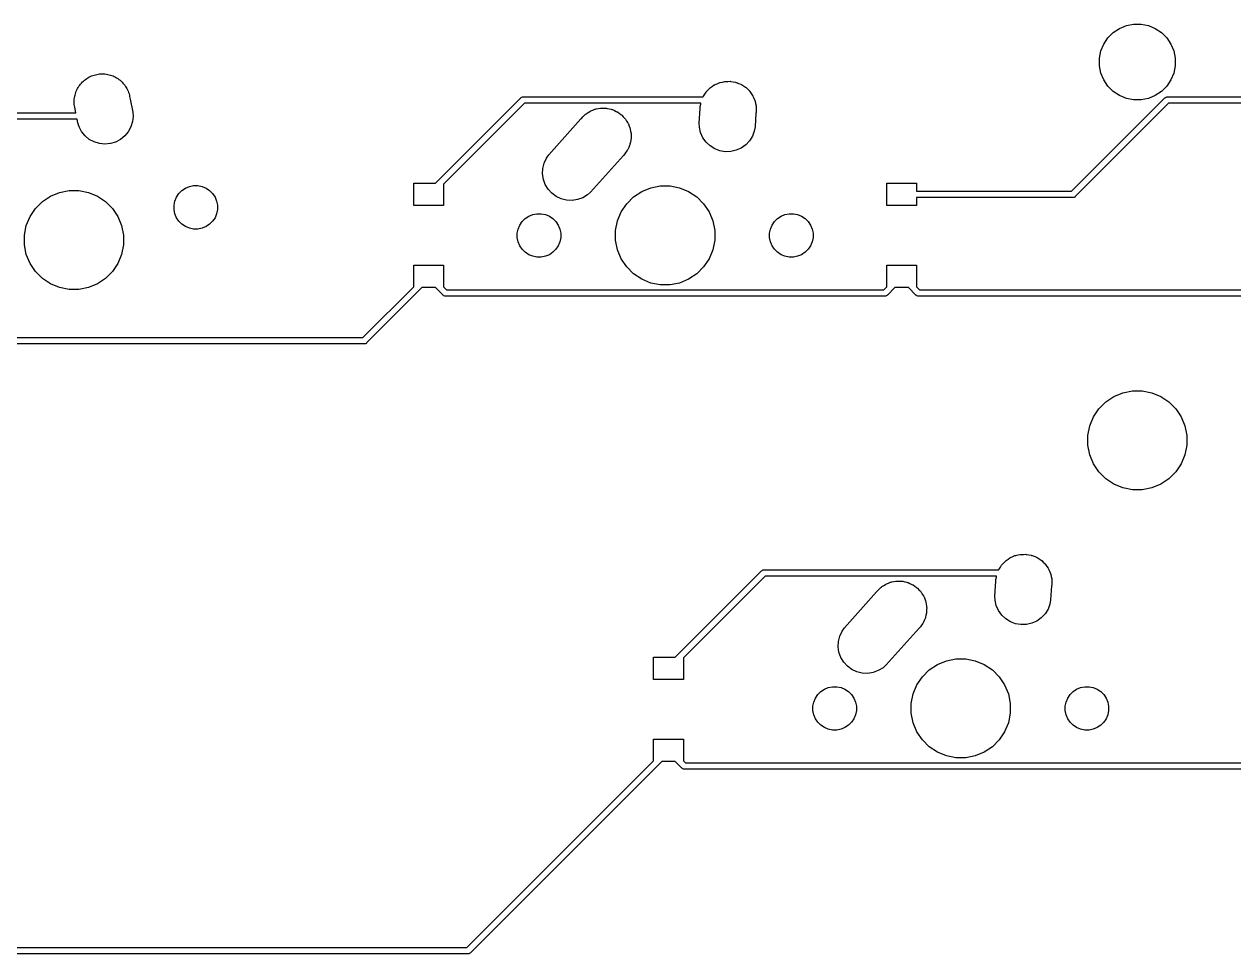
# Model space of a CAD drawing. Extents: x -662 to -203, y -195 to -58.
# Drawn here: x -298.64 to -249.93, y -174.24 to -136.79 of the extents above; entities that cross this region are included whole.
import ezdxf

# ---------------------------------------------------------------- set-up
doc = ezdxf.new("R2010")
doc.units = 0
doc.layers.add('BLACK', color=7, linetype='CONTINUOUS')

msp = doc.modelspace()

# ---------------------------------------------------------------- linework, layer by layer
at = {"layer": 'BLACK', "linetype": 'CONTINUOUS'}
for p, q in [((-254.531, -136.965), (-254.254, -136.85)), ((-254.254, -136.85), (-253.96, -136.792)), ((-253.96, -136.792), (-253.659, -136.792)), ((-253.659, -136.792), (-253.365, -136.85)), ((-253.365, -136.85), (-253.088, -136.965)), ((-255.16, -137.594), (-254.993, -137.344)), ((-254.993, -137.344), (-254.781, -137.132)), ((-254.781, -137.132), (-254.531, -136.965)), ((-253.088, -136.965), (-252.838, -137.132)), ((-252.838, -137.132), (-252.626, -137.344)), ((-252.626, -137.344), (-252.459, -137.594)), ((-255.334, -138.166), (-255.275, -137.871)), ((-255.275, -137.871), (-255.16, -137.594)), ((-252.459, -137.594), (-252.344, -137.871)), ((-252.344, -137.871), (-252.286, -138.166)), ((-255.334, -138.466), (-255.334, -138.166)), ((-252.286, -138.166), (-252.286, -138.466)), ((-295.879, -138.86), (-295.83, -138.84)), ((-295.83, -138.84), (-295.773, -138.828)), ((-295.773, -138.828), (-295.718, -138.812)), ((-295.718, -138.812), (-295.665, -138.807)), ((-295.665, -138.807), (-295.612, -138.796)), ((-295.612, -138.796), (-295.555, -138.796)), ((-295.555, -138.796), (-295.498, -138.791)), ((-295.498, -138.791), (-295.444, -138.796)), ((-295.444, -138.796), (-295.391, -138.796)), ((-295.391, -138.796), (-295.334, -138.807)), ((-295.334, -138.807), (-295.277, -138.813)), ((-295.277, -138.813), (-295.226, -138.829)), ((-295.226, -138.829), (-295.173, -138.84)), ((-295.173, -138.84), (-295.12, -138.862)), ((-255.275, -138.76), (-255.334, -138.466)), ((-255.16, -139.038), (-255.275, -138.76)), ((-252.344, -138.76), (-252.459, -139.038)), ((-252.286, -138.466), (-252.344, -138.76)), ((-296.467, -139.341), (-296.439, -139.29)), ((-296.439, -139.29), (-296.405, -139.249)), ((-296.405, -139.249), (-296.375, -139.204)), ((-296.375, -139.204), (-296.335, -139.164)), ((-296.335, -139.164), (-296.298, -139.119)), ((-296.298, -139.119), (-296.257, -139.085)), ((-296.257, -139.085), (-296.219, -139.047)), ((-296.219, -139.047), (-296.171, -139.016)), ((-296.171, -139.016), (-296.126, -138.979)), ((-296.126, -138.979), (-296.079, -138.954)), ((-296.079, -138.954), (-296.034, -138.924)), ((-296.034, -138.924), (-295.981, -138.902)), ((-295.981, -138.902), (-295.931, -138.875)), ((-295.931, -138.875), (-295.879, -138.86)), ((-295.12, -138.862), (-295.065, -138.878)), ((-295.065, -138.878), (-295.018, -138.904)), ((-295.018, -138.904), (-294.969, -138.924)), ((-294.969, -138.924), (-294.921, -138.956)), ((-294.921, -138.956), (-294.87, -138.983)), ((-294.87, -138.983), (-294.829, -139.018)), ((-294.829, -139.018), (-294.784, -139.047)), ((-294.784, -139.047), (-294.744, -139.088)), ((-294.744, -139.088), (-294.7, -139.125)), ((-294.7, -139.125), (-294.666, -139.166)), ((-294.666, -139.166), (-294.628, -139.204)), ((-294.628, -139.204), (-294.596, -139.252)), ((-294.596, -139.252), (-294.56, -139.296)), ((-294.56, -139.296), (-294.534, -139.344)), ((-271.005, -139.347), (-270.926, -139.294)), ((-270.926, -139.294), (-270.85, -139.24)), ((-270.85, -139.24), (-270.834, -139.233)), ((-270.834, -139.233), (-270.821, -139.224)), ((-270.821, -139.224), (-270.733, -139.188)), ((-270.733, -139.188), (-270.647, -139.149)), ((-270.647, -139.149), (-270.631, -139.145)), ((-270.631, -139.145), (-270.616, -139.139)), ((-270.616, -139.139), (-270.523, -139.121)), ((-270.523, -139.121), (-270.431, -139.099)), ((-270.431, -139.099), (-270.415, -139.099)), ((-270.415, -139.099), (-270.399, -139.096)), ((-270.399, -139.096), (-270.304, -139.096)), ((-270.304, -139.096), (-270.21, -139.093)), ((-270.21, -139.093), (-270.194, -139.096)), ((-270.194, -139.096), (-270.177, -139.096)), ((-270.177, -139.096), (-270.084, -139.114)), ((-270.084, -139.114), (-269.991, -139.13)), ((-269.991, -139.13), (-269.976, -139.136)), ((-269.976, -139.136), (-269.96, -139.139)), ((-269.96, -139.139), (-269.872, -139.175)), ((-269.872, -139.175), (-269.784, -139.209)), ((-269.784, -139.209), (-269.77, -139.217)), ((-269.77, -139.217), (-269.755, -139.224)), ((-269.755, -139.224), (-269.676, -139.276)), ((-269.676, -139.276), (-269.597, -139.326)), ((-269.597, -139.326), (-269.584, -139.338)), ((-254.993, -139.287), (-255.16, -139.038)), ((-254.781, -139.499), (-254.993, -139.287)), ((-252.626, -139.287), (-252.838, -139.499)), ((-252.459, -139.038), (-252.626, -139.287)), ((-296.627, -139.81), (-296.615, -139.754)), ((-296.627, -139.864), (-296.627, -139.81)), ((-296.615, -139.754), (-296.61, -139.697)), ((-296.61, -139.697), (-296.594, -139.646)), ((-296.594, -139.646), (-296.583, -139.593)), ((-296.583, -139.593), (-296.561, -139.54)), ((-296.561, -139.54), (-296.545, -139.485)), ((-296.545, -139.485), (-296.519, -139.438)), ((-296.519, -139.438), (-296.499, -139.388)), ((-296.499, -139.388), (-296.467, -139.341)), ((-294.534, -139.344), (-294.505, -139.388)), ((-294.505, -139.388), (-294.483, -139.441)), ((-294.483, -139.441), (-294.456, -139.492)), ((-294.456, -139.492), (-294.44, -139.544)), ((-294.44, -139.544), (-294.42, -139.593)), ((-294.42, -139.593), (-294.409, -139.65)), ((-294.409, -139.65), (-294.408, -139.651)), ((-294.408, -139.651), (-294.398, -139.703)), ((-294.398, -139.703), (-294.377, -139.81)), ((-294.377, -139.81), (-294.377, -139.812)), ((-294.377, -139.812), (-294.275, -140.33)), ((-282.082, -143.201), (-278.645, -139.763)), ((-278.645, -139.763), (-278.641, -139.758)), ((-278.641, -139.758), (-278.622, -139.743)), ((-278.622, -139.743), (-278.6, -139.731)), ((-278.6, -139.731), (-278.576, -139.724)), ((-278.576, -139.724), (-278.557, -139.722)), ((-278.557, -139.722), (-278.551, -139.721)), ((-278.557, -139.722), (-278.557, -139.722)), ((-278.551, -139.721), (-278.545, -139.722)), ((-278.545, -139.722), (-271.302, -139.722)), ((-271.302, -139.722), (-271.3, -139.717)), ((-271.3, -139.717), (-271.291, -139.703)), ((-271.291, -139.703), (-271.285, -139.688)), ((-271.285, -139.688), (-271.232, -139.609)), ((-271.232, -139.609), (-271.182, -139.529)), ((-271.182, -139.529), (-271.171, -139.517)), ((-271.171, -139.517), (-271.162, -139.504)), ((-271.162, -139.504), (-271.095, -139.437)), ((-271.095, -139.437), (-271.03, -139.368)), ((-271.03, -139.368), (-271.017, -139.359)), ((-271.017, -139.359), (-271.005, -139.347)), ((-269.584, -139.338), (-269.571, -139.347)), ((-269.571, -139.347), (-269.504, -139.414)), ((-269.504, -139.414), (-269.435, -139.478)), ((-269.435, -139.478), (-269.426, -139.492)), ((-269.426, -139.492), (-269.414, -139.504)), ((-269.414, -139.504), (-269.362, -139.582)), ((-269.362, -139.582), (-269.307, -139.659)), ((-269.307, -139.659), (-269.3, -139.674)), ((-269.3, -139.674), (-269.291, -139.688)), ((-269.291, -139.688), (-269.255, -139.775)), ((-269.255, -139.775), (-269.216, -139.861)), ((-256.458, -143.524), (-252.697, -139.763)), ((-254.531, -139.666), (-254.781, -139.499)), ((-254.254, -139.781), (-254.531, -139.666)), ((-253.96, -139.84), (-254.254, -139.781)), ((-253.365, -139.781), (-253.659, -139.84)), ((-253.088, -139.666), (-253.365, -139.781)), ((-252.838, -139.499), (-253.088, -139.666)), ((-252.697, -139.763), (-252.693, -139.758)), ((-252.693, -139.758), (-252.674, -139.743)), ((-252.674, -139.743), (-252.652, -139.731)), ((-252.652, -139.731), (-252.628, -139.724)), ((-252.628, -139.724), (-252.609, -139.722)), ((-252.609, -139.722), (-252.603, -139.721)), ((-252.609, -139.722), (-252.609, -139.722)), ((-252.603, -139.721), (-252.597, -139.722)), ((-252.597, -139.722), (-240.345, -139.722)), ((-296.632, -139.917), (-296.627, -139.864)), ((-296.627, -139.975), (-296.632, -139.917)), ((-296.627, -140.032), (-296.627, -139.975)), ((-296.605, -140.139), (-296.627, -140.032)), ((-296.561, -140.365), (-296.605, -140.139)), ((-278.498, -139.976), (-281.753, -143.23)), ((-271.387, -139.976), (-278.498, -139.976)), ((-275.932, -140.352), (-275.861, -140.304)), ((-275.861, -140.304), (-275.838, -140.294)), ((-275.838, -140.294), (-275.816, -140.281)), ((-275.816, -140.281), (-275.735, -140.252)), ((-275.735, -140.252), (-275.656, -140.219)), ((-275.656, -140.219), (-275.631, -140.214)), ((-275.631, -140.214), (-275.608, -140.206)), ((-275.608, -140.206), (-275.523, -140.192)), ((-275.523, -140.192), (-275.439, -140.176)), ((-275.439, -140.176), (-275.414, -140.176)), ((-275.414, -140.176), (-275.389, -140.172)), ((-275.389, -140.172), (-275.303, -140.176)), ((-275.303, -140.176), (-275.217, -140.176)), ((-275.217, -140.176), (-275.192, -140.181)), ((-275.192, -140.181), (-275.167, -140.182)), ((-275.167, -140.182), (-275.084, -140.202)), ((-275.084, -140.202), (-275, -140.219)), ((-275, -140.219), (-274.977, -140.228)), ((-274.977, -140.228), (-274.952, -140.234)), ((-274.952, -140.234), (-274.874, -140.271)), ((-274.874, -140.271), (-274.795, -140.304)), ((-274.795, -140.304), (-274.774, -140.318)), ((-271.454, -140.778), (-271.413, -140.182)), ((-271.413, -140.11), (-271.394, -140.017)), ((-271.413, -140.182), (-271.413, -140.11)), ((-271.394, -140.017), (-271.387, -139.976)), ((-269.216, -139.861), (-269.212, -139.877)), ((-269.212, -139.877), (-269.206, -139.893)), ((-269.206, -139.893), (-269.188, -139.985)), ((-269.188, -139.985), (-269.166, -140.077)), ((-269.166, -140.077), (-269.166, -140.094)), ((-269.166, -140.094), (-269.163, -140.11)), ((-269.163, -140.11), (-269.163, -140.204)), ((-269.163, -140.204), (-269.162, -140.243)), ((-269.162, -140.243), (-269.163, -140.259)), ((-269.163, -140.259), (-269.163, -140.332)), ((-252.55, -139.976), (-256.311, -143.736)), ((-253.659, -139.84), (-253.96, -139.84)), ((-240.431, -139.976), (-252.55, -139.976)), ((-300.396, -140.365), (-296.561, -140.365)), ((-296.512, -140.619), (-300.35, -140.619)), ((-296.484, -140.762), (-296.512, -140.619)), ((-296.436, -140.921), (-296.484, -140.762)), ((-294.282, -140.716), (-294.347, -140.928)), ((-294.26, -140.496), (-294.282, -140.716)), ((-294.275, -140.33), (-294.26, -140.496)), ((-277.512, -142.051), (-276.219, -140.609)), ((-276.219, -140.609), (-276.202, -140.584)), ((-276.202, -140.584), (-276.145, -140.527)), ((-276.145, -140.527), (-276.128, -140.508)), ((-276.128, -140.508), (-276.106, -140.488)), ((-276.106, -140.488), (-276.045, -140.427)), ((-276.045, -140.427), (-276.024, -140.413)), ((-276.024, -140.413), (-276.006, -140.396)), ((-276.006, -140.396), (-275.932, -140.352)), ((-274.774, -140.318), (-274.751, -140.328)), ((-274.751, -140.328), (-274.682, -140.379)), ((-274.682, -140.379), (-274.611, -140.427)), ((-274.611, -140.427), (-274.593, -140.445)), ((-274.593, -140.445), (-274.573, -140.459)), ((-274.573, -140.459), (-274.515, -140.523)), ((-274.515, -140.523), (-274.454, -140.584)), ((-274.454, -140.584), (-274.44, -140.604)), ((-274.44, -140.604), (-274.423, -140.623)), ((-274.423, -140.623), (-274.379, -140.696)), ((-274.379, -140.696), (-274.331, -140.768)), ((-274.331, -140.768), (-274.321, -140.791)), ((-274.321, -140.791), (-274.308, -140.812)), ((-271.449, -140.944), (-271.454, -140.778)), ((-269.17, -140.37), (-269.209, -140.933)), ((-269.163, -140.332), (-269.17, -140.37)), ((-296.332, -141.117), (-296.436, -140.921)), ((-296.192, -141.288), (-296.332, -141.117)), ((-294.452, -141.123), (-294.594, -141.294)), ((-294.347, -140.928), (-294.452, -141.123)), ((-274.308, -140.812), (-274.279, -140.893)), ((-274.279, -140.893), (-274.246, -140.973)), ((-274.246, -140.973), (-274.241, -140.997)), ((-274.241, -140.997), (-274.233, -141.021)), ((-274.233, -141.021), (-274.22, -141.106)), ((-274.22, -141.106), (-274.203, -141.19)), ((-274.203, -141.19), (-274.203, -141.215)), ((-274.203, -141.215), (-274.199, -141.24)), ((-274.199, -141.24), (-274.203, -141.326)), ((-271.399, -141.16), (-271.449, -140.944)), ((-271.309, -141.363), (-271.399, -141.16)), ((-269.237, -141.097), (-269.316, -141.304)), ((-269.209, -140.933), (-269.237, -141.097)), ((-296.021, -141.43), (-296.192, -141.288)), ((-295.826, -141.535), (-296.021, -141.43)), ((-295.614, -141.6), (-295.826, -141.535)), ((-295.394, -141.622), (-295.614, -141.6)), ((-295.173, -141.601), (-295.394, -141.622)), ((-294.961, -141.538), (-295.173, -141.601)), ((-294.765, -141.434), (-294.961, -141.538)), ((-294.594, -141.294), (-294.765, -141.434)), ((-274.298, -141.754), (-274.331, -141.834)), ((-274.261, -141.676), (-274.298, -141.754)), ((-274.256, -141.652), (-274.261, -141.676)), ((-274.246, -141.629), (-274.256, -141.652)), ((-274.229, -141.545), (-274.246, -141.629)), ((-274.209, -141.461), (-274.229, -141.545)), ((-274.208, -141.436), (-274.209, -141.461)), ((-274.203, -141.412), (-274.208, -141.436)), ((-274.203, -141.326), (-274.203, -141.412)), ((-271.18, -141.543), (-271.309, -141.363)), ((-271.019, -141.695), (-271.18, -141.543)), ((-270.831, -141.813), (-271.019, -141.695)), ((-269.585, -141.653), (-269.766, -141.782)), ((-269.433, -141.492), (-269.585, -141.653)), ((-269.316, -141.304), (-269.433, -141.492)), ((-277.704, -142.385), (-277.61, -142.184)), ((-277.61, -142.184), (-277.512, -142.051)), ((-274.511, -142.075), (-275.837, -143.553)), ((-274.454, -142.018), (-274.511, -142.075)), ((-274.406, -141.946), (-274.454, -142.018)), ((-274.355, -141.877), (-274.406, -141.946)), ((-274.345, -141.854), (-274.355, -141.877)), ((-274.331, -141.834), (-274.345, -141.854)), ((-270.624, -141.892), (-270.831, -141.813)), ((-270.406, -141.928), (-270.624, -141.892)), ((-270.184, -141.922), (-270.406, -141.928)), ((-269.968, -141.872), (-270.184, -141.922)), ((-269.766, -141.782), (-269.968, -141.872)), ((-277.767, -142.822), (-277.757, -142.6)), ((-277.757, -142.6), (-277.704, -142.385)), ((-282.953, -144.101), (-282.953, -143.201)), ((-282.953, -143.201), (-282.082, -143.201)), ((-281.753, -143.23), (-281.753, -144.101)), ((-277.733, -143.041), (-277.767, -142.822)), ((-277.657, -143.249), (-277.733, -143.041)), ((-263.903, -144.101), (-263.903, -143.201)), ((-263.903, -143.201), (-262.703, -143.201)), ((-262.703, -143.201), (-262.703, -143.524)), ((-297.911, -143.937), (-297.585, -143.719)), ((-297.585, -143.719), (-297.222, -143.568)), ((-297.222, -143.568), (-296.837, -143.492)), ((-296.837, -143.492), (-296.444, -143.492)), ((-296.444, -143.492), (-296.059, -143.568)), ((-296.059, -143.568), (-295.696, -143.719)), ((-295.696, -143.719), (-295.369, -143.937)), ((-292.509, -143.756), (-292.413, -143.613)), ((-292.413, -143.613), (-292.291, -143.491)), ((-292.291, -143.491), (-292.148, -143.395)), ((-292.148, -143.395), (-291.989, -143.329)), ((-291.989, -143.329), (-291.82, -143.296)), ((-291.82, -143.296), (-291.647, -143.296)), ((-291.647, -143.296), (-291.478, -143.329)), ((-291.478, -143.329), (-291.319, -143.395)), ((-291.319, -143.395), (-291.176, -143.491)), ((-291.176, -143.491), (-291.054, -143.613)), ((-291.054, -143.613), (-290.958, -143.756)), ((-277.542, -143.439), (-277.657, -143.249)), ((-277.393, -143.602), (-277.542, -143.439)), ((-277.214, -143.733), (-277.393, -143.602)), ((-275.96, -143.665), (-276.149, -143.78)), ((-275.837, -143.553), (-275.96, -143.665)), ((-274.099, -143.752), (-273.772, -143.534)), ((-273.772, -143.534), (-273.409, -143.383)), ((-273.409, -143.383), (-273.024, -143.307)), ((-273.024, -143.307), (-272.631, -143.307)), ((-272.631, -143.307), (-272.246, -143.383)), ((-272.246, -143.383), (-271.883, -143.534)), ((-271.883, -143.534), (-271.557, -143.752)), ((-262.703, -143.524), (-256.458, -143.524)), ((-298.189, -144.215), (-297.911, -143.937)), ((-295.369, -143.937), (-295.091, -144.215)), ((-292.608, -144.085), (-292.575, -143.916)), ((-292.608, -144.257), (-292.608, -144.085)), ((-292.575, -143.916), (-292.509, -143.756)), ((-290.958, -143.756), (-290.892, -143.916)), ((-290.892, -143.916), (-290.858, -144.085)), ((-290.858, -144.085), (-290.858, -144.257)), ((-281.753, -144.101), (-282.953, -144.101)), ((-277.013, -143.827), (-277.214, -143.733)), ((-276.798, -143.88), (-277.013, -143.827)), ((-276.577, -143.889), (-276.798, -143.88)), ((-276.358, -143.856), (-276.577, -143.889)), ((-276.149, -143.78), (-276.358, -143.856)), ((-274.595, -144.356), (-274.377, -144.03)), ((-274.377, -144.03), (-274.099, -143.752)), ((-271.557, -143.752), (-271.279, -144.03)), ((-271.279, -144.03), (-271.061, -144.356)), ((-262.703, -144.101), (-263.903, -144.101)), ((-256.411, -143.778), (-262.703, -143.778)), ((-262.703, -143.778), (-262.703, -144.101)), ((-256.405, -143.778), (-256.411, -143.778)), ((-256.399, -143.778), (-256.405, -143.778)), ((-256.38, -143.776), (-256.399, -143.778)), ((-256.356, -143.769), (-256.38, -143.776)), ((-256.334, -143.757), (-256.356, -143.769)), ((-256.315, -143.741), (-256.334, -143.757)), ((-256.311, -143.736), (-256.315, -143.741)), ((-298.558, -144.904), (-298.407, -144.541)), ((-298.407, -144.541), (-298.189, -144.215)), ((-295.091, -144.215), (-294.873, -144.541)), ((-294.873, -144.541), (-294.723, -144.904)), ((-292.575, -144.426), (-292.608, -144.257)), ((-292.509, -144.585), (-292.575, -144.426)), ((-292.413, -144.729), (-292.509, -144.585)), ((-290.958, -144.585), (-291.054, -144.729)), ((-290.892, -144.426), (-290.958, -144.585)), ((-290.858, -144.257), (-290.892, -144.426)), ((-278.587, -144.743), (-278.466, -144.621)), ((-278.466, -144.621), (-278.322, -144.525)), ((-278.322, -144.525), (-278.163, -144.459)), ((-278.163, -144.459), (-277.994, -144.426)), ((-277.994, -144.426), (-277.822, -144.426)), ((-277.822, -144.426), (-277.653, -144.459)), ((-277.653, -144.459), (-277.493, -144.525)), ((-277.493, -144.525), (-277.35, -144.621)), ((-277.35, -144.621), (-277.228, -144.743)), ((-274.745, -144.719), (-274.595, -144.356)), ((-271.061, -144.356), (-270.91, -144.719)), ((-268.427, -144.743), (-268.306, -144.621)), ((-268.306, -144.621), (-268.162, -144.525)), ((-268.162, -144.525), (-268.003, -144.459)), ((-268.003, -144.459), (-267.834, -144.426)), ((-267.834, -144.426), (-267.662, -144.426)), ((-267.662, -144.426), (-267.493, -144.459)), ((-267.493, -144.459), (-267.333, -144.525)), ((-267.333, -144.525), (-267.19, -144.621)), ((-267.19, -144.621), (-267.068, -144.743)), ((-298.634, -145.289), (-298.558, -144.904)), ((-294.723, -144.904), (-294.646, -145.289)), ((-292.291, -144.85), (-292.413, -144.729)), ((-292.148, -144.946), (-292.291, -144.85)), ((-291.989, -145.012), (-292.148, -144.946)), ((-291.82, -145.046), (-291.989, -145.012)), ((-291.647, -145.046), (-291.82, -145.046)), ((-291.478, -145.012), (-291.647, -145.046)), ((-291.319, -144.946), (-291.478, -145.012)), ((-291.176, -144.85), (-291.319, -144.946)), ((-291.054, -144.729), (-291.176, -144.85)), ((-278.783, -145.215), (-278.749, -145.045)), ((-278.749, -145.045), (-278.683, -144.886)), ((-278.683, -144.886), (-278.587, -144.743)), ((-277.228, -144.743), (-277.132, -144.886)), ((-277.132, -144.886), (-277.066, -145.045)), ((-277.066, -145.045), (-277.033, -145.215)), ((-274.822, -145.104), (-274.745, -144.719)), ((-274.822, -145.497), (-274.822, -145.104)), ((-270.91, -144.719), (-270.834, -145.104)), ((-270.834, -145.104), (-270.834, -145.497)), ((-268.623, -145.215), (-268.589, -145.045)), ((-268.589, -145.045), (-268.523, -144.886)), ((-268.523, -144.886), (-268.427, -144.743)), ((-267.068, -144.743), (-266.972, -144.886)), ((-266.972, -144.886), (-266.906, -145.045)), ((-266.906, -145.045), (-266.873, -145.215)), ((-298.634, -145.682), (-298.634, -145.289)), ((-294.646, -145.289), (-294.646, -145.682)), ((-278.783, -145.387), (-278.783, -145.215)), ((-278.749, -145.556), (-278.783, -145.387)), ((-278.683, -145.715), (-278.749, -145.556)), ((-277.066, -145.556), (-277.132, -145.715)), ((-277.033, -145.387), (-277.066, -145.556)), ((-277.033, -145.215), (-277.033, -145.387)), ((-274.745, -145.882), (-274.822, -145.497)), ((-270.834, -145.497), (-270.91, -145.882)), ((-268.623, -145.387), (-268.623, -145.215)), ((-268.589, -145.556), (-268.623, -145.387)), ((-268.523, -145.715), (-268.589, -145.556)), ((-266.906, -145.556), (-266.972, -145.715)), ((-266.873, -145.387), (-266.906, -145.556)), ((-266.873, -145.215), (-266.873, -145.387)), ((-298.558, -146.067), (-298.634, -145.682)), ((-298.407, -146.43), (-298.558, -146.067)), ((-294.723, -146.067), (-294.873, -146.43)), ((-294.646, -145.682), (-294.723, -146.067)), ((-278.587, -145.858), (-278.683, -145.715)), ((-278.466, -145.98), (-278.587, -145.858)), ((-278.322, -146.076), (-278.466, -145.98)), ((-278.163, -146.142), (-278.322, -146.076)), ((-277.994, -146.176), (-278.163, -146.142)), ((-277.653, -146.142), (-277.822, -146.176)), ((-277.493, -146.076), (-277.653, -146.142)), ((-277.35, -145.98), (-277.493, -146.076)), ((-277.228, -145.858), (-277.35, -145.98)), ((-277.132, -145.715), (-277.228, -145.858)), ((-274.595, -146.245), (-274.745, -145.882)), ((-270.91, -145.882), (-271.061, -146.245)), ((-268.427, -145.858), (-268.523, -145.715)), ((-268.306, -145.98), (-268.427, -145.858)), ((-268.162, -146.076), (-268.306, -145.98)), ((-268.003, -146.142), (-268.162, -146.076)), ((-267.834, -146.176), (-268.003, -146.142)), ((-267.493, -146.142), (-267.662, -146.176)), ((-267.333, -146.076), (-267.493, -146.142)), ((-267.19, -145.98), (-267.333, -146.076)), ((-267.068, -145.858), (-267.19, -145.98)), ((-266.972, -145.715), (-267.068, -145.858)), ((-298.189, -146.757), (-298.407, -146.43)), ((-294.873, -146.43), (-295.091, -146.757)), ((-282.953, -147.371), (-282.953, -146.501)), ((-282.953, -146.501), (-281.753, -146.501)), ((-281.753, -146.501), (-281.753, -147.371)), ((-277.822, -146.176), (-277.994, -146.176)), ((-274.377, -146.572), (-274.595, -146.245)), ((-274.099, -146.849), (-274.377, -146.572)), ((-271.279, -146.572), (-271.557, -146.849)), ((-271.061, -146.245), (-271.279, -146.572)), ((-267.662, -146.176), (-267.834, -146.176)), ((-263.903, -147.371), (-263.903, -146.501)), ((-263.903, -146.501), (-262.703, -146.501)), ((-262.703, -146.501), (-262.703, -147.371)), ((-297.911, -147.034), (-298.189, -146.757)), ((-297.585, -147.253), (-297.911, -147.034)), ((-295.369, -147.034), (-295.696, -147.253)), ((-295.091, -146.757), (-295.369, -147.034)), ((-273.772, -147.068), (-274.099, -146.849)), ((-273.409, -147.218), (-273.772, -147.068)), ((-271.883, -147.068), (-272.246, -147.218)), ((-271.557, -146.849), (-271.883, -147.068)), ((-297.222, -147.403), (-297.585, -147.253)), ((-296.837, -147.479), (-297.222, -147.403)), ((-296.444, -147.479), (-296.837, -147.479)), ((-296.059, -147.403), (-296.444, -147.479)), ((-295.696, -147.253), (-296.059, -147.403)), ((-284.999, -149.418), (-282.953, -147.371)), ((-282.623, -147.401), (-284.852, -149.63)), ((-282.082, -147.401), (-282.623, -147.401)), ((-281.776, -147.707), (-282.082, -147.401)), ((-281.753, -147.371), (-281.629, -147.495)), ((-281.629, -147.495), (-264.026, -147.495)), ((-273.024, -147.295), (-273.409, -147.218)), ((-272.631, -147.295), (-273.024, -147.295)), ((-272.246, -147.218), (-272.631, -147.295)), ((-264.026, -147.495), (-263.903, -147.371)), ((-263.573, -147.401), (-263.879, -147.707)), ((-263.032, -147.401), (-263.573, -147.401)), ((-262.726, -147.707), (-263.032, -147.401)), ((-262.703, -147.371), (-262.579, -147.495)), ((-262.579, -147.495), (-240.81, -147.495)), ((-281.772, -147.712), (-281.776, -147.707)), ((-281.753, -147.728), (-281.772, -147.712)), ((-281.731, -147.74), (-281.753, -147.728)), ((-281.707, -147.747), (-281.731, -147.74)), ((-281.688, -147.749), (-281.707, -147.747)), ((-281.682, -147.749), (-281.688, -147.749)), ((-281.688, -147.749), (-281.688, -147.749)), ((-281.676, -147.749), (-281.682, -147.749)), ((-263.98, -147.749), (-281.676, -147.749)), ((-263.974, -147.749), (-263.98, -147.749)), ((-263.967, -147.749), (-263.974, -147.749)), ((-263.949, -147.747), (-263.967, -147.749)), ((-263.925, -147.74), (-263.949, -147.747)), ((-263.903, -147.728), (-263.925, -147.74)), ((-263.883, -147.712), (-263.903, -147.728)), ((-263.879, -147.707), (-263.883, -147.712)), ((-262.722, -147.712), (-262.726, -147.707)), ((-262.703, -147.728), (-262.722, -147.712)), ((-262.681, -147.74), (-262.703, -147.728)), ((-262.657, -147.747), (-262.681, -147.74)), ((-262.638, -147.749), (-262.657, -147.747)), ((-262.632, -147.749), (-262.638, -147.749)), ((-262.638, -147.749), (-262.638, -147.749)), ((-262.626, -147.749), (-262.632, -147.749)), ((-240.764, -147.749), (-262.626, -147.749)), ((-304.827, -149.418), (-284.999, -149.418)), ((-284.953, -149.672), (-304.758, -149.672)), ((-284.947, -149.672), (-284.953, -149.672)), ((-284.94, -149.672), (-284.947, -149.672)), ((-284.922, -149.67), (-284.94, -149.672)), ((-284.898, -149.663), (-284.922, -149.67)), ((-284.876, -149.651), (-284.898, -149.663)), ((-284.856, -149.635), (-284.876, -149.651)), ((-284.852, -149.63), (-284.856, -149.635)), ((-255.081, -152.007), (-254.754, -151.789)), ((-254.754, -151.789), (-254.391, -151.638)), ((-254.391, -151.638), (-254.006, -151.562)), ((-254.006, -151.562), (-253.613, -151.562)), ((-253.613, -151.562), (-253.228, -151.638)), ((-253.228, -151.638), (-252.865, -151.789)), ((-252.865, -151.789), (-252.538, -152.007)), ((-255.576, -152.611), (-255.358, -152.285)), ((-255.358, -152.285), (-255.081, -152.007)), ((-252.538, -152.007), (-252.261, -152.285)), ((-252.261, -152.285), (-252.043, -152.611)), ((-255.803, -153.359), (-255.727, -152.974)), ((-255.727, -152.974), (-255.576, -152.611)), ((-252.043, -152.611), (-251.892, -152.974)), ((-251.892, -152.974), (-251.816, -153.359)), ((-255.803, -153.752), (-255.803, -153.359)), ((-251.816, -153.359), (-251.816, -153.752)), ((-255.727, -154.137), (-255.803, -153.752)), ((-251.816, -153.752), (-251.892, -154.137)), ((-255.576, -154.5), (-255.727, -154.137)), ((-251.892, -154.137), (-252.043, -154.5)), ((-255.358, -154.827), (-255.576, -154.5)), ((-255.081, -155.104), (-255.358, -154.827)), ((-252.261, -154.827), (-252.538, -155.104)), ((-252.043, -154.5), (-252.261, -154.827)), ((-254.754, -155.323), (-255.081, -155.104)), ((-254.391, -155.473), (-254.754, -155.323)), ((-252.865, -155.323), (-253.228, -155.473)), ((-252.538, -155.104), (-252.865, -155.323)), ((-254.006, -155.55), (-254.391, -155.473)), ((-253.613, -155.55), (-254.006, -155.55)), ((-253.228, -155.473), (-253.613, -155.55)), ((-259.02, -158.344), (-258.943, -158.29)), ((-258.943, -158.29), (-258.928, -158.283)), ((-258.928, -158.283), (-258.914, -158.274)), ((-258.914, -158.274), (-258.827, -158.238)), ((-258.827, -158.238), (-258.741, -158.199)), ((-258.741, -158.199), (-258.725, -158.195)), ((-258.725, -158.195), (-258.71, -158.189)), ((-258.71, -158.189), (-258.617, -158.171)), ((-258.617, -158.171), (-258.525, -158.149)), ((-258.525, -158.149), (-258.509, -158.149)), ((-258.509, -158.149), (-258.492, -158.146)), ((-258.492, -158.146), (-258.398, -158.146)), ((-258.398, -158.146), (-258.304, -158.143)), ((-258.304, -158.143), (-258.287, -158.146)), ((-258.287, -158.146), (-258.271, -158.146)), ((-258.271, -158.146), (-258.178, -158.164)), ((-258.178, -158.164), (-258.085, -158.18)), ((-258.085, -158.18), (-258.07, -158.186)), ((-258.07, -158.186), (-258.053, -158.189)), ((-258.053, -158.189), (-257.966, -158.225)), ((-257.966, -158.225), (-257.878, -158.259)), ((-257.878, -158.259), (-257.864, -158.267)), ((-257.864, -158.267), (-257.849, -158.274)), ((-257.849, -158.274), (-257.77, -158.326)), ((-257.77, -158.326), (-257.69, -158.376)), ((-272.424, -162.289), (-268.948, -158.813)), ((-268.948, -158.813), (-268.944, -158.808)), ((-268.944, -158.808), (-268.925, -158.793)), ((-268.925, -158.793), (-268.903, -158.781)), ((-268.903, -158.781), (-268.879, -158.774)), ((-268.879, -158.774), (-268.86, -158.772)), ((-268.86, -158.772), (-268.854, -158.771)), ((-268.854, -158.771), (-268.848, -158.772)), ((-268.848, -158.772), (-259.395, -158.772)), ((-259.395, -158.772), (-259.394, -158.767)), ((-259.394, -158.767), (-259.385, -158.753)), ((-259.385, -158.753), (-259.378, -158.738)), ((-259.378, -158.738), (-259.326, -158.659)), ((-259.326, -158.659), (-259.276, -158.579)), ((-259.276, -158.579), (-259.265, -158.567)), ((-259.265, -158.567), (-259.255, -158.554)), ((-259.255, -158.554), (-259.189, -158.487)), ((-259.189, -158.487), (-259.124, -158.418)), ((-259.124, -158.418), (-259.11, -158.409)), ((-259.11, -158.409), (-259.099, -158.397)), ((-259.099, -158.397), (-259.02, -158.344)), ((-257.69, -158.376), (-257.678, -158.388)), ((-257.678, -158.388), (-257.664, -158.397)), ((-257.664, -158.397), (-257.598, -158.464)), ((-257.598, -158.464), (-257.529, -158.528)), ((-257.529, -158.528), (-257.519, -158.542)), ((-257.519, -158.542), (-257.508, -158.554)), ((-257.508, -158.554), (-257.455, -158.632)), ((-257.455, -158.632), (-257.401, -158.709)), ((-257.401, -158.709), (-257.394, -158.724)), ((-257.394, -158.724), (-257.385, -158.738)), ((-257.385, -158.738), (-257.348, -158.825)), ((-268.801, -159.026), (-272.094, -162.318)), ((-259.481, -159.026), (-268.801, -159.026)), ((-263.91, -159.331), (-263.829, -159.302)), ((-263.829, -159.302), (-263.75, -159.269)), ((-263.75, -159.269), (-263.725, -159.264)), ((-263.725, -159.264), (-263.702, -159.256)), ((-263.702, -159.256), (-263.617, -159.242)), ((-263.617, -159.242), (-263.532, -159.226)), ((-263.532, -159.226), (-263.507, -159.226)), ((-263.507, -159.226), (-263.483, -159.222)), ((-263.483, -159.222), (-263.397, -159.226)), ((-263.397, -159.226), (-263.311, -159.226)), ((-263.311, -159.226), (-263.286, -159.231)), ((-263.286, -159.231), (-263.261, -159.232)), ((-263.261, -159.232), (-263.178, -159.252)), ((-263.178, -159.252), (-263.093, -159.269)), ((-263.093, -159.269), (-263.07, -159.278)), ((-263.07, -159.278), (-263.046, -159.284)), ((-263.046, -159.284), (-262.968, -159.321)), ((-259.548, -159.828), (-259.507, -159.232)), ((-259.507, -159.16), (-259.488, -159.067)), ((-259.507, -159.232), (-259.507, -159.16)), ((-259.488, -159.067), (-259.481, -159.026)), ((-257.348, -158.825), (-257.31, -158.911)), ((-257.31, -158.911), (-257.306, -158.927)), ((-257.306, -158.927), (-257.3, -158.943)), ((-257.3, -158.943), (-257.281, -159.035)), ((-257.281, -159.035), (-257.26, -159.127)), ((-257.26, -159.127), (-257.26, -159.144)), ((-257.26, -159.144), (-257.257, -159.16)), ((-257.257, -159.16), (-257.257, -159.254)), ((-257.257, -159.254), (-257.255, -159.293)), ((-257.255, -159.293), (-257.257, -159.309)), ((-257.257, -159.309), (-257.257, -159.382)), ((-265.606, -161.101), (-264.312, -159.659)), ((-264.312, -159.659), (-264.295, -159.634)), ((-264.295, -159.634), (-264.239, -159.577)), ((-264.239, -159.577), (-264.222, -159.558)), ((-264.222, -159.558), (-264.199, -159.538)), ((-264.199, -159.538), (-264.139, -159.477)), ((-264.139, -159.477), (-264.118, -159.463)), ((-264.118, -159.463), (-264.099, -159.446)), ((-264.099, -159.446), (-264.026, -159.402)), ((-264.026, -159.402), (-263.954, -159.354)), ((-263.954, -159.354), (-263.931, -159.344)), ((-263.931, -159.344), (-263.91, -159.331)), ((-262.968, -159.321), (-262.889, -159.354)), ((-262.889, -159.354), (-262.868, -159.368)), ((-262.868, -159.368), (-262.845, -159.378)), ((-262.845, -159.378), (-262.776, -159.429)), ((-262.776, -159.429), (-262.704, -159.477)), ((-262.704, -159.477), (-262.687, -159.495)), ((-262.687, -159.495), (-262.667, -159.509)), ((-262.667, -159.509), (-262.608, -159.573)), ((-262.608, -159.573), (-262.548, -159.634)), ((-262.548, -159.634), (-262.534, -159.654)), ((-262.534, -159.654), (-262.517, -159.673)), ((-262.517, -159.673), (-262.472, -159.746)), ((-262.472, -159.746), (-262.425, -159.818)), ((-257.264, -159.42), (-257.303, -159.983)), ((-257.257, -159.382), (-257.264, -159.42)), ((-262.425, -159.818), (-262.415, -159.841)), ((-262.415, -159.841), (-262.402, -159.862)), ((-262.402, -159.862), (-262.373, -159.943)), ((-262.373, -159.943), (-262.34, -160.023)), ((-262.34, -160.023), (-262.335, -160.047)), ((-262.335, -160.047), (-262.326, -160.071)), ((-262.326, -160.071), (-262.313, -160.156)), ((-262.313, -160.156), (-262.297, -160.24)), ((-262.297, -160.24), (-262.297, -160.265)), ((-262.297, -160.265), (-262.293, -160.29)), ((-259.543, -159.994), (-259.548, -159.828)), ((-259.493, -160.21), (-259.543, -159.994)), ((-259.402, -160.413), (-259.493, -160.21)), ((-257.331, -160.147), (-257.409, -160.354)), ((-257.303, -159.983), (-257.331, -160.147)), ((-262.355, -160.726), (-262.392, -160.804)), ((-262.349, -160.702), (-262.355, -160.726)), ((-262.34, -160.679), (-262.349, -160.702)), ((-262.323, -160.595), (-262.34, -160.679)), ((-262.302, -160.511), (-262.323, -160.595)), ((-262.301, -160.486), (-262.302, -160.511)), ((-262.297, -160.462), (-262.301, -160.486)), ((-262.293, -160.29), (-262.297, -160.376)), ((-262.297, -160.376), (-262.297, -160.462)), ((-259.274, -160.593), (-259.402, -160.413)), ((-259.113, -160.745), (-259.274, -160.593)), ((-258.925, -160.863), (-259.113, -160.745)), ((-257.679, -160.703), (-257.86, -160.832)), ((-257.527, -160.542), (-257.679, -160.703)), ((-257.409, -160.354), (-257.527, -160.542)), ((-265.798, -161.435), (-265.704, -161.234)), ((-265.704, -161.234), (-265.606, -161.101)), ((-262.604, -161.125), (-263.931, -162.603)), ((-262.548, -161.068), (-262.604, -161.125)), ((-262.5, -160.996), (-262.548, -161.068)), ((-262.449, -160.927), (-262.5, -160.996)), ((-262.438, -160.904), (-262.449, -160.927)), ((-262.425, -160.884), (-262.438, -160.904)), ((-262.392, -160.804), (-262.425, -160.884)), ((-258.718, -160.942), (-258.925, -160.863)), ((-258.499, -160.978), (-258.718, -160.942)), ((-258.278, -160.972), (-258.499, -160.978)), ((-258.062, -160.922), (-258.278, -160.972)), ((-257.86, -160.832), (-258.062, -160.922)), ((-265.86, -161.872), (-265.851, -161.65)), ((-265.851, -161.65), (-265.798, -161.435)), ((-265.827, -162.091), (-265.86, -161.872)), ((-265.751, -162.299), (-265.827, -162.091)), ((-273.294, -163.189), (-273.294, -162.289)), ((-273.294, -162.289), (-272.424, -162.289)), ((-272.094, -162.318), (-272.094, -163.189)), ((-265.636, -162.489), (-265.751, -162.299)), ((-265.486, -162.652), (-265.636, -162.489)), ((-265.308, -162.783), (-265.486, -162.652)), ((-264.054, -162.715), (-264.243, -162.83)), ((-263.931, -162.603), (-264.054, -162.715)), ((-262.193, -162.802), (-261.866, -162.584)), ((-261.866, -162.584), (-261.503, -162.433)), ((-261.503, -162.433), (-261.118, -162.357)), ((-261.118, -162.357), (-260.725, -162.357)), ((-260.725, -162.357), (-260.34, -162.433)), ((-260.34, -162.433), (-259.977, -162.584)), ((-259.977, -162.584), (-259.65, -162.802)), ((-272.094, -163.189), (-273.294, -163.189)), ((-265.107, -162.877), (-265.308, -162.783)), ((-264.892, -162.93), (-265.107, -162.877)), ((-264.67, -162.939), (-264.892, -162.93)), ((-264.451, -162.906), (-264.67, -162.939)), ((-264.243, -162.83), (-264.451, -162.906)), ((-262.688, -163.406), (-262.47, -163.08)), ((-262.47, -163.08), (-262.193, -162.802)), ((-259.65, -162.802), (-259.373, -163.08)), ((-259.373, -163.08), (-259.155, -163.406)), ((-266.681, -163.793), (-266.559, -163.671)), ((-266.559, -163.671), (-266.416, -163.575)), ((-266.416, -163.575), (-266.257, -163.509)), ((-266.257, -163.509), (-266.088, -163.476)), ((-266.088, -163.476), (-265.915, -163.476)), ((-265.915, -163.476), (-265.746, -163.509)), ((-265.746, -163.509), (-265.587, -163.575)), ((-265.587, -163.575), (-265.444, -163.671)), ((-265.444, -163.671), (-265.322, -163.793)), ((-262.839, -163.769), (-262.688, -163.406)), ((-259.155, -163.406), (-259.004, -163.769)), ((-256.521, -163.793), (-256.399, -163.671)), ((-256.399, -163.671), (-256.256, -163.575)), ((-256.256, -163.575), (-256.097, -163.509)), ((-256.097, -163.509), (-255.928, -163.476)), ((-255.928, -163.476), (-255.755, -163.476)), ((-255.755, -163.476), (-255.586, -163.509)), ((-255.586, -163.509), (-255.427, -163.575)), ((-255.427, -163.575), (-255.284, -163.671)), ((-255.284, -163.671), (-255.162, -163.793)), ((-266.877, -164.265), (-266.843, -164.095)), ((-266.843, -164.095), (-266.777, -163.936)), ((-266.777, -163.936), (-266.681, -163.793)), ((-265.322, -163.793), (-265.226, -163.936)), ((-265.226, -163.936), (-265.16, -164.095)), ((-265.16, -164.095), (-265.127, -164.265)), ((-262.915, -164.154), (-262.839, -163.769)), ((-262.915, -164.547), (-262.915, -164.154)), ((-259.004, -163.769), (-258.928, -164.154)), ((-258.928, -164.154), (-258.928, -164.547)), ((-256.717, -164.265), (-256.683, -164.095)), ((-256.683, -164.095), (-256.617, -163.936)), ((-256.617, -163.936), (-256.521, -163.793)), ((-255.162, -163.793), (-255.066, -163.936)), ((-255.066, -163.936), (-255, -164.095)), ((-255, -164.095), (-254.967, -164.265)), ((-266.877, -164.437), (-266.877, -164.265)), ((-266.843, -164.606), (-266.877, -164.437)), ((-266.777, -164.765), (-266.843, -164.606)), ((-265.16, -164.606), (-265.226, -164.765)), ((-265.127, -164.437), (-265.16, -164.606)), ((-265.127, -164.265), (-265.127, -164.437)), ((-262.839, -164.932), (-262.915, -164.547)), ((-258.928, -164.547), (-259.004, -164.932)), ((-256.717, -164.437), (-256.717, -164.265)), ((-256.683, -164.606), (-256.717, -164.437)), ((-256.617, -164.765), (-256.683, -164.606)), ((-255, -164.606), (-255.066, -164.765)), ((-254.967, -164.437), (-255, -164.606)), ((-254.967, -164.265), (-254.967, -164.437)), ((-266.681, -164.908), (-266.777, -164.765)), ((-266.559, -165.03), (-266.681, -164.908)), ((-266.416, -165.126), (-266.559, -165.03)), ((-266.257, -165.192), (-266.416, -165.126)), ((-265.587, -165.126), (-265.746, -165.192)), ((-265.444, -165.03), (-265.587, -165.126)), ((-265.322, -164.908), (-265.444, -165.03)), ((-265.226, -164.765), (-265.322, -164.908)), ((-262.688, -165.295), (-262.839, -164.932)), ((-259.004, -164.932), (-259.155, -165.295)), ((-256.521, -164.908), (-256.617, -164.765)), ((-256.399, -165.03), (-256.521, -164.908)), ((-256.256, -165.126), (-256.399, -165.03)), ((-256.097, -165.192), (-256.256, -165.126)), ((-255.427, -165.126), (-255.586, -165.192)), ((-255.284, -165.03), (-255.427, -165.126)), ((-255.162, -164.908), (-255.284, -165.03)), ((-255.066, -164.765), (-255.162, -164.908)), ((-273.294, -166.459), (-273.294, -165.589)), ((-273.294, -165.589), (-272.094, -165.589)), ((-272.094, -165.589), (-272.094, -166.459)), ((-266.088, -165.226), (-266.257, -165.192)), ((-265.915, -165.226), (-266.088, -165.226)), ((-265.746, -165.192), (-265.915, -165.226)), ((-262.47, -165.622), (-262.688, -165.295)), ((-262.193, -165.899), (-262.47, -165.622)), ((-259.373, -165.622), (-259.65, -165.899)), ((-259.155, -165.295), (-259.373, -165.622)), ((-255.928, -165.226), (-256.097, -165.192)), ((-255.755, -165.226), (-255.928, -165.226)), ((-255.586, -165.192), (-255.755, -165.226)), ((-261.866, -166.118), (-262.193, -165.899)), ((-261.503, -166.268), (-261.866, -166.118)), ((-259.977, -166.118), (-260.34, -166.268)), ((-259.65, -165.899), (-259.977, -166.118)), ((-280.817, -173.982), (-273.294, -166.459)), ((-272.965, -166.489), (-280.67, -174.194)), ((-272.424, -166.489), (-272.965, -166.489)), ((-272.156, -166.757), (-272.424, -166.489)), ((-272.094, -166.459), (-272.009, -166.545)), ((-272.009, -166.545), (-249.584, -166.545)), ((-261.118, -166.345), (-261.503, -166.268)), ((-260.725, -166.345), (-261.118, -166.345)), ((-260.34, -166.268), (-260.725, -166.345)), ((-272.152, -166.762), (-272.156, -166.757)), ((-272.132, -166.778), (-272.152, -166.762)), ((-272.11, -166.79), (-272.132, -166.778)), ((-272.086, -166.797), (-272.11, -166.79)), ((-272.061, -166.799), (-272.086, -166.797)), ((-272.055, -166.799), (-272.061, -166.799)), ((-249.537, -166.799), (-272.055, -166.799)), ((-322.897, -173.982), (-280.817, -173.982)), ((-280.77, -174.236), (-322.829, -174.236)), ((-280.764, -174.236), (-280.77, -174.236)), ((-280.758, -174.236), (-280.764, -174.236)), ((-280.739, -174.234), (-280.758, -174.236)), ((-280.715, -174.227), (-280.739, -174.234)), ((-280.693, -174.215), (-280.715, -174.227)), ((-280.674, -174.199), (-280.693, -174.215)), ((-280.67, -174.194), (-280.674, -174.199))]:
    msp.add_line(p, q, dxfattribs=at)

doc.saveas('drawing.dxf')
